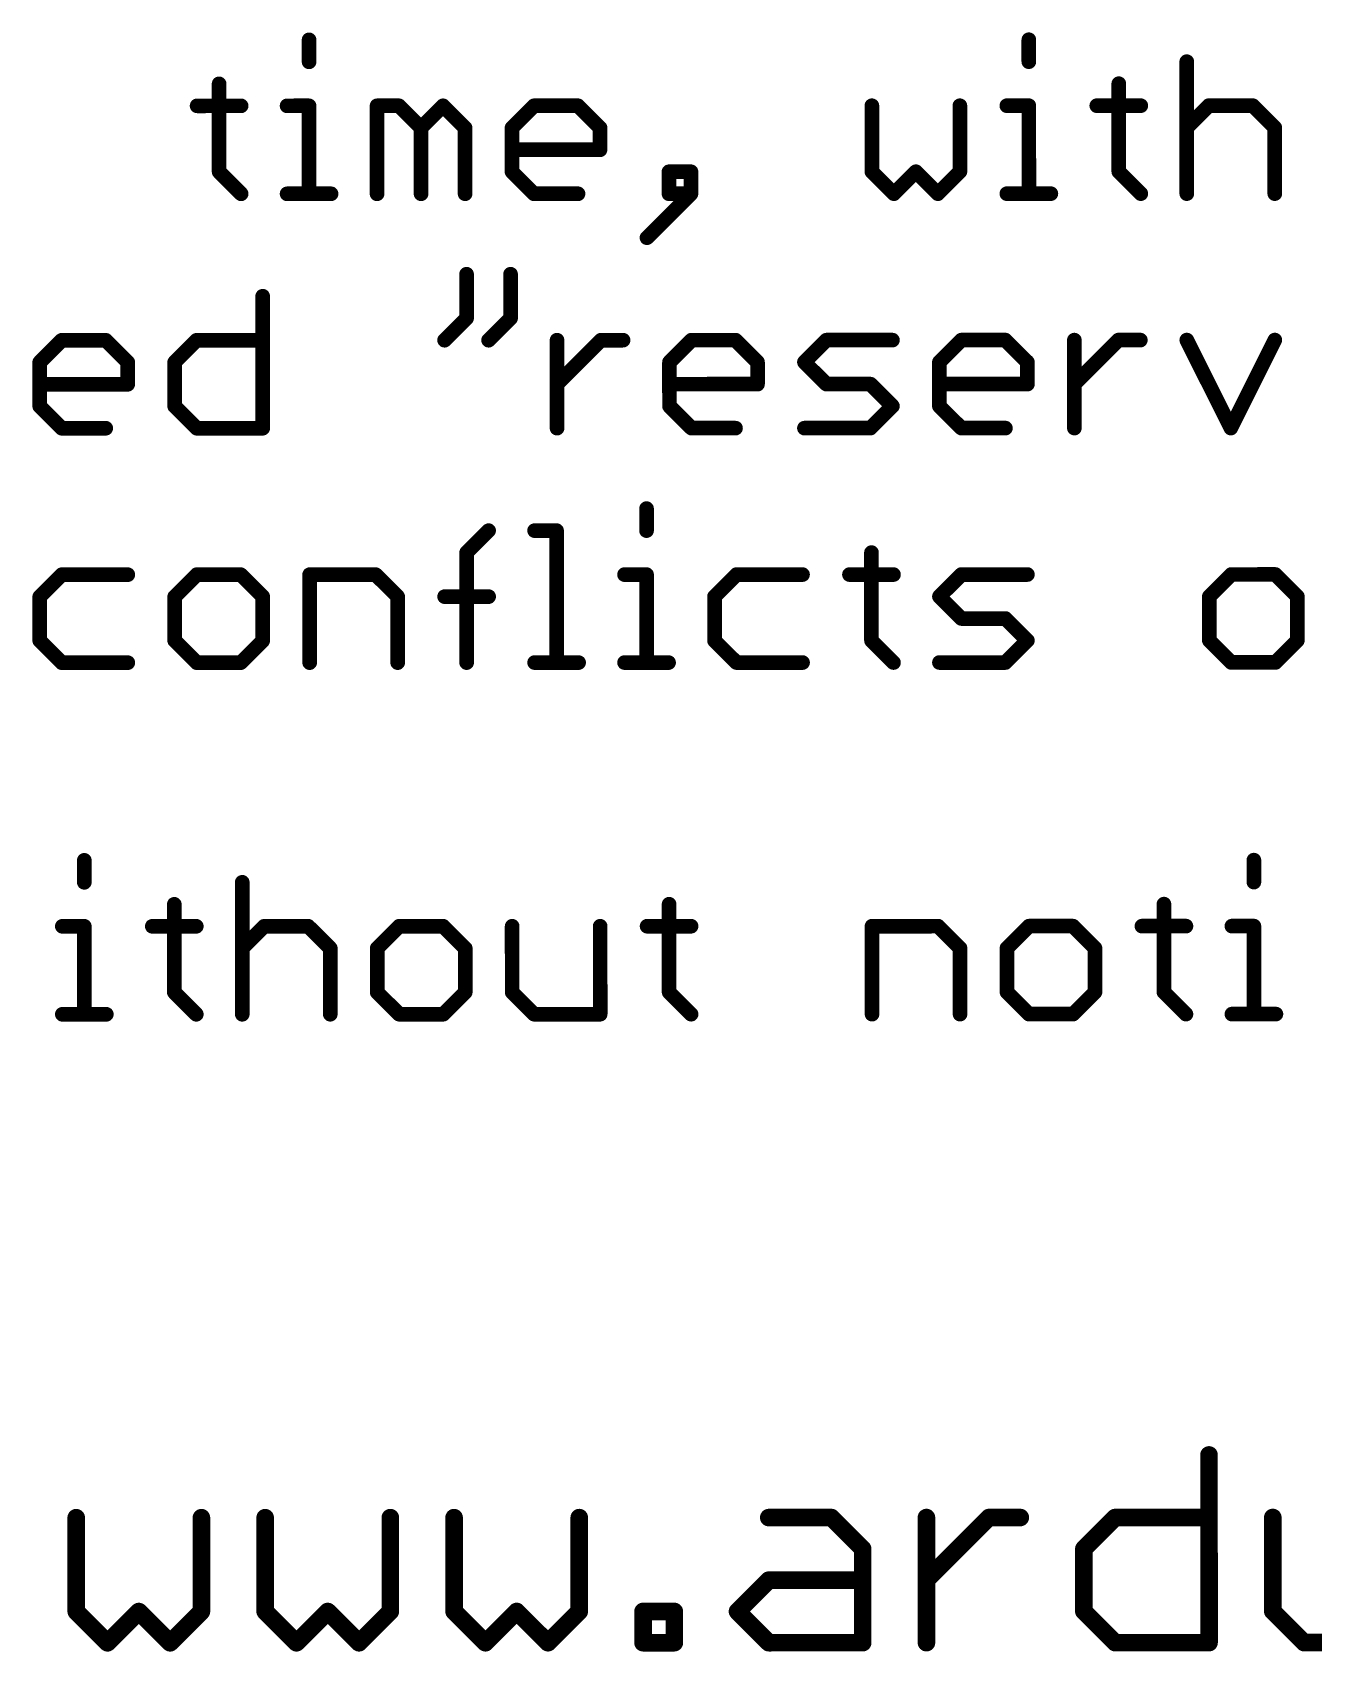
# Model space of a CAD drawing. Header units: millimetres. Extents: x -20 to 130, y -23 to 60.
# Drawn here: x 60.7 to 71.8, y -22.86 to -8.82 of the extents above; entities that cross this region are included whole.
import ezdxf

# ---------------------------------------------------------------- set-up
doc = ezdxf.new("R2010")
doc.units = ezdxf.units.MM
doc.header["$MEASUREMENT"] = 0
doc.layers.add('1', color=22, linetype='CONTINUOUS')

msp = doc.modelspace()

# ---------------------------------------------------------------- linework, layer by layer
at = {"layer": '1'}
for points, const_width in [([(63.09649, -8.88385), (63.09652, -9.07445)], 0.127), ([(69.33329, -8.88276), (69.33332, -9.07336)], 0.127), ([(70.70182, -9.07312), (70.70202, -10.21712)], 0.127), ([(62.31696, -9.26529), (62.31709, -10.02789)], 0.127), ([(70.11296, -9.26393), (70.11309, -10.02653)], 0.127), ([(62.12639, -9.45602), (62.50769, -9.45595)], 0.127), ([(62.90599, -9.45588), (63.09659, -9.45585)], 0.127), ([(63.09659, -9.45585), (63.09672, -10.21845)], 0.127), ([(63.68559, -9.45575), (63.87619, -9.45571)], 0.127), ([(63.68572, -10.21835), (63.68559, -9.45575)], 0.127), ([(63.87619, -9.45571), (64.06692, -9.64628)], 0.127), ([(64.06692, -9.64628), (64.25749, -9.45565)], 0.127), ([(64.25749, -9.45565), (64.44822, -9.64621)], 0.127), ([(64.85502, -9.64614), (65.04559, -9.45551)], 0.127), ([(65.04559, -9.45551), (65.42689, -9.45544)], 0.127), ([(65.42689, -9.45544), (65.61762, -9.64601)], 0.127), ([(67.97329, -9.455), (67.97339, -10.0269)], 0.127), ([(68.73609, -10.02677), (68.73599, -9.45487)], 0.127), ([(69.14269, -9.4548), (69.33339, -9.45476)], 0.127), ([(69.33339, -9.45476), (69.33352, -10.21736)], 0.127), ([(69.92229, -9.45466), (70.30369, -9.45459)], 0.127), ([(70.70192, -9.64512), (70.89259, -9.45449)], 0.127), ([(70.89259, -9.45449), (71.27389, -9.45442)], 0.127), ([(71.27389, -9.45442), (71.46462, -9.64499)], 0.127), ([(64.06692, -9.64628), (64.06702, -10.21828)], 0.127), ([(64.44822, -9.64621), (64.44832, -10.21821)], 0.127), ([(64.85509, -10.02744), (64.85502, -9.64614)], 0.127), ([(65.61762, -9.64601), (65.61766, -9.83671)], 0.127), ([(71.46462, -9.64499), (71.46472, -10.21699)], 0.127), ([(65.61766, -9.83671), (64.85506, -9.83684)], 0.127), ([(62.31709, -10.02789), (62.50782, -10.21855)], 0.127), ([(65.04572, -10.21811), (64.85509, -10.02744)], 0.127), ([(66.40579, -10.02717), (66.21509, -10.02721)], 0.127), ([(66.21509, -10.02721), (66.21512, -10.21791)], 0.127), ([(66.40582, -10.21787), (66.40579, -10.02717)], 0.127), ([(67.97339, -10.0269), (68.16412, -10.21757)], 0.127), ([(68.16412, -10.21757), (68.35479, -10.02683)], 0.127), ([(68.35479, -10.02683), (68.54542, -10.2175)], 0.127), ([(68.54542, -10.2175), (68.73609, -10.02677)], 0.127), ([(70.11309, -10.02653), (70.30382, -10.21719)], 0.127), ([(62.90612, -10.21848), (63.28742, -10.21842)], 0.127), ([(65.42702, -10.21804), (65.04572, -10.21811)], 0.127), ([(66.02459, -10.59924), (66.40582, -10.21787)], 0.127), ([(66.21512, -10.21791), (66.40582, -10.21787)], 0.127), ([(69.14282, -10.2174), (69.52422, -10.21733)], 0.127), ([(64.46114, -10.91561), (64.46121, -11.29691)], 0.127), ([(64.84244, -10.91555), (64.84251, -11.29685)], 0.127), ([(62.69438, -11.10652), (62.69458, -12.25052)], 0.127), ([(64.46121, -11.29691), (64.27064, -11.48765)], 0.127), ([(64.84251, -11.29685), (64.65194, -11.48758)], 0.127), ([(60.76248, -11.67886), (60.95304, -11.48823)], 0.127), ([(60.95304, -11.48823), (61.33444, -11.48816)], 0.127), ([(61.33444, -11.48816), (61.52508, -11.67873)], 0.127), ([(61.93188, -11.67865), (62.12244, -11.48802)], 0.127), ([(62.12244, -11.48802), (62.69444, -11.48792)], 0.127), ([(65.24528, -12.25008), (65.24514, -11.48748)], 0.127), ([(65.24521, -11.86878), (65.62644, -11.48741)], 0.127), ([(65.62644, -11.48741), (65.81704, -11.48738)], 0.127), ([(66.21958, -11.67791), (66.41024, -11.48727)], 0.127), ([(66.41024, -11.48727), (66.79154, -11.48721)], 0.127), ([(66.79154, -11.48721), (66.98228, -11.67777)], 0.127), ([(67.38898, -11.6777), (67.57964, -11.48707)], 0.127), ([(67.57964, -11.48707), (68.15164, -11.48697)], 0.127), ([(68.55838, -11.6775), (68.74904, -11.48686)], 0.127), ([(68.74904, -11.48686), (69.13034, -11.4868)], 0.127), ([(69.13034, -11.4868), (69.32108, -11.67736)], 0.127), ([(69.72788, -12.24929), (69.72774, -11.48669)], 0.127), ([(69.72781, -11.86799), (70.10914, -11.48663)], 0.127), ([(70.10914, -11.48663), (70.29974, -11.48659)], 0.127), ([(70.70224, -11.48652), (71.08378, -12.24906)], 0.127), ([(71.08378, -12.24906), (71.46494, -11.48639)], 0.127), ([(60.76254, -12.06016), (60.76248, -11.67886)], 0.127), ([(61.52508, -11.67873), (61.52511, -11.86943)], 0.127), ([(61.93194, -12.05995), (61.93188, -11.67865)], 0.127), ([(66.21964, -12.05921), (66.21958, -11.67791)], 0.127), ([(66.98228, -11.67777), (66.98231, -11.86847)], 0.127), ([(67.57971, -11.86837), (67.38898, -11.6777)], 0.127), ([(68.55844, -12.0588), (68.55838, -11.6775)], 0.127), ([(69.32108, -11.67736), (69.32111, -11.86806)], 0.127), ([(61.52511, -11.86943), (60.76251, -11.86956)], 0.127), ([(66.98231, -11.86847), (66.21961, -11.86861)], 0.127), ([(67.96101, -11.8683), (67.57971, -11.86837)], 0.127), ([(68.15174, -12.05887), (67.96101, -11.8683)], 0.127), ([(69.32111, -11.86806), (68.55841, -11.8682)], 0.127), ([(60.95318, -12.25082), (60.76254, -12.06016)], 0.127), ([(62.12258, -12.25062), (61.93194, -12.05995)], 0.127), ([(66.41038, -12.24987), (66.21964, -12.05921)], 0.127), ([(67.96108, -12.2496), (68.15174, -12.05887)], 0.127), ([(68.74918, -12.24946), (68.55844, -12.0588)], 0.127), ([(61.33458, -12.25076), (60.95318, -12.25082)], 0.127), ([(62.69458, -12.25052), (62.12258, -12.25062)], 0.127), ([(66.79168, -12.24981), (66.41038, -12.24987)], 0.127), ([(67.38908, -12.2497), (67.96108, -12.2496)], 0.127), ([(69.13048, -12.2494), (68.74918, -12.24946)], 0.127), ([(66.0207, -12.94734), (66.02073, -13.13794)], 0.127), ([(64.46157, -13.32891), (64.65223, -13.13818)], 0.127), ([(65.05053, -13.13811), (65.24113, -13.13808)], 0.127), ([(65.24113, -13.13808), (65.24133, -14.28208)], 0.127), ([(64.46173, -14.28221), (64.46157, -13.32891)], 0.127), ([(67.96977, -13.3283), (67.9699, -14.0909)], 0.127), ([(60.9534, -13.52022), (60.76283, -13.71086)], 0.127), ([(61.5254, -13.52013), (60.9534, -13.52022)], 0.127), ([(62.1228, -13.52002), (61.93223, -13.71065)], 0.127), ([(62.5041, -13.51995), (62.1228, -13.52002)], 0.127), ([(62.69483, -13.71052), (62.5041, -13.51995)], 0.127), ([(63.1016, -13.51985), (63.6735, -13.51975)], 0.127), ([(63.10173, -14.28245), (63.1016, -13.51985)], 0.127), ([(63.6735, -13.51975), (63.86423, -13.71032)], 0.127), ([(65.8301, -13.51937), (66.0208, -13.51934)], 0.127), ([(66.0208, -13.51934), (66.02093, -14.28194)], 0.127), ([(66.8004, -13.5192), (66.60973, -13.70984)], 0.127), ([(67.3724, -13.5191), (66.8004, -13.5192)], 0.127), ([(67.7791, -13.51903), (68.1605, -13.51897)], 0.127), ([(68.55873, -13.7095), (68.7494, -13.51886)], 0.127), ([(68.7494, -13.51886), (69.3214, -13.51876)], 0.127), ([(71.0882, -13.51846), (70.89753, -13.70909)], 0.127), ([(71.4695, -13.51839), (71.0882, -13.51846)], 0.127), ([(71.66023, -13.70896), (71.4695, -13.51839)], 0.127), ([(60.76283, -13.71086), (60.7629, -14.09216)], 0.127), ([(61.93223, -13.71065), (61.9323, -14.09195)], 0.127), ([(62.6949, -14.09182), (62.69483, -13.71052)], 0.127), ([(63.86423, -13.71032), (63.86433, -14.28232)], 0.127), ([(64.27103, -13.71025), (64.65233, -13.71018)], 0.127), ([(66.60973, -13.70984), (66.6098, -14.09114)], 0.127), ([(68.74947, -13.90016), (68.55873, -13.7095)], 0.127), ([(70.89753, -13.70909), (70.8976, -14.09039)], 0.127), ([(71.6603, -14.09026), (71.66023, -13.70896)], 0.127), ([(69.13077, -13.9001), (68.74947, -13.90016)], 0.127), ([(69.3215, -14.09066), (69.13077, -13.9001)], 0.127), ([(60.7629, -14.09216), (60.95353, -14.28282)], 0.127), ([(61.9323, -14.09195), (62.12293, -14.28262)], 0.127), ([(62.50423, -14.28255), (62.6949, -14.09182)], 0.127), ([(66.6098, -14.09114), (66.80053, -14.2818)], 0.127), ([(67.9699, -14.0909), (68.16063, -14.28157)], 0.127), ([(69.13083, -14.2814), (69.3215, -14.09066)], 0.127), ([(70.8976, -14.09039), (71.08833, -14.28106)], 0.127), ([(71.46963, -14.28099), (71.6603, -14.09026)], 0.127), ([(60.95353, -14.28282), (61.52553, -14.28273)], 0.127), ([(62.12293, -14.28262), (62.50423, -14.28255)], 0.127), ([(65.05073, -14.28211), (65.43203, -14.28204)], 0.127), ([(65.83023, -14.28197), (66.21163, -14.28191)], 0.127), ([(66.80053, -14.2818), (67.37253, -14.2817)], 0.127), ([(68.55883, -14.2815), (69.13083, -14.2814)], 0.127), ([(71.08833, -14.28106), (71.46963, -14.28099)], 0.127), ([(61.14873, -15.99619), (61.14876, -16.18679)], 0.127), ([(71.28353, -15.99442), (71.28356, -16.18502)], 0.127), ([(62.51736, -16.18655), (62.51756, -17.33055)], 0.127), ([(61.9284, -16.37735), (61.92853, -17.13995)], 0.127), ([(66.2162, -16.37661), (66.21633, -17.13921)], 0.127), ([(70.504, -16.37586), (70.50413, -17.13846)], 0.127), ([(60.95823, -16.56822), (61.14883, -16.56819)], 0.127), ([(61.14883, -16.56819), (61.14896, -17.33079)], 0.127), ([(61.73783, -16.56809), (62.11913, -16.56802)], 0.127), ([(62.51746, -16.75855), (62.70803, -16.56792)], 0.127), ([(62.70803, -16.56792), (63.08933, -16.56785)], 0.127), ([(63.08933, -16.56785), (63.28006, -16.75842)], 0.127), ([(63.87743, -16.56771), (63.68686, -16.75835)], 0.127), ([(64.25873, -16.56765), (63.87743, -16.56771)], 0.127), ([(64.44946, -16.75821), (64.25873, -16.56765)], 0.127), ([(64.85623, -16.56754), (64.85633, -17.13944)], 0.127), ([(65.61896, -17.33001), (65.61883, -16.56741)], 0.127), ([(66.02563, -16.56734), (66.40693, -16.56727)], 0.127), ([(67.97453, -16.567), (68.54653, -16.5669)], 0.127), ([(67.97466, -17.3296), (67.97453, -16.567)], 0.127), ([(68.54653, -16.5669), (68.73726, -16.75747)], 0.127), ([(69.33463, -16.56676), (69.14396, -16.7574)], 0.127), ([(69.71593, -16.5667), (69.33463, -16.56676)], 0.127), ([(69.90666, -16.75726), (69.71593, -16.5667)], 0.127), ([(70.31333, -16.56659), (70.69473, -16.56652)], 0.127), ([(71.09293, -16.56646), (71.28363, -16.56642)], 0.127), ([(71.28363, -16.56642), (71.28376, -17.32902)], 0.127), ([(63.28006, -16.75842), (63.28016, -17.33042)], 0.127), ([(63.68686, -16.75835), (63.68693, -17.13965)], 0.127), ([(64.44953, -17.13951), (64.44946, -16.75821)], 0.127), ([(68.73726, -16.75747), (68.73736, -17.32947)], 0.127), ([(69.14396, -16.7574), (69.14403, -17.1387)], 0.127), ([(69.90673, -17.13856), (69.90666, -16.75726)], 0.127), ([(61.92853, -17.13995), (62.11926, -17.33062)], 0.127), ([(63.68693, -17.13965), (63.87756, -17.33031)], 0.127), ([(64.25886, -17.33025), (64.44953, -17.13951)], 0.127), ([(64.85633, -17.13944), (65.04696, -17.33011)], 0.127), ([(66.21633, -17.13921), (66.40706, -17.32987)], 0.127), ([(69.14403, -17.1387), (69.33476, -17.32936)], 0.127), ([(69.71606, -17.3293), (69.90673, -17.13856)], 0.127), ([(70.50413, -17.13846), (70.69486, -17.32912)], 0.127), ([(60.95836, -17.33082), (61.33966, -17.33076)], 0.127), ([(63.87756, -17.33031), (64.25886, -17.33025)], 0.127), ([(65.04696, -17.33011), (65.61896, -17.33001)], 0.127), ([(69.33476, -17.32936), (69.71606, -17.3293)], 0.127), ([(71.09306, -17.32906), (71.47446, -17.32899)], 0.127), ([(70.89483, -21.15039), (70.89511, -22.77739)], 0.1524), ([(61.07873, -21.6944), (61.07887, -22.5079)], 0.1524), ([(62.16357, -22.50771), (62.16343, -21.69421)], 0.1524), ([(62.71593, -21.69412), (62.71607, -22.50762)], 0.1524), ([(63.80067, -22.50743), (63.80053, -21.69393)], 0.1524), ([(64.35303, -21.69383), (64.35317, -22.50733)], 0.1524), ([(65.43787, -22.50714), (65.43773, -21.69364)], 0.1524), ([(67.07993, -21.69336), (67.62223, -21.69326)], 0.1524), ([(67.62223, -21.69326), (67.89347, -21.96441)], 0.1524), ([(68.44611, -22.77782), (68.44593, -21.69312)], 0.1524), ([(68.44602, -22.23552), (68.98823, -21.69302)], 0.1524), ([(68.98823, -21.69302), (69.25943, -21.69298)], 0.1524), ([(69.81027, -21.96408), (70.08143, -21.69283)], 0.1524), ([(70.08143, -21.69283), (70.89493, -21.69269)], 0.1524), ([(71.44743, -21.69259), (71.44757, -22.50609)], 0.1524), ([(67.89347, -21.96441), (67.89361, -22.77791)], 0.1524), ([(69.81037, -22.50638), (69.81027, -21.96408)], 0.1524), ([(66.80887, -22.5069), (67.08002, -22.23576)], 0.1524), ([(67.08002, -22.23576), (67.89352, -22.23561)], 0.1524), ([(61.07887, -22.5079), (61.35011, -22.77906)], 0.1524), ([(61.35011, -22.77906), (61.62117, -22.50781)], 0.1524), ([(61.62117, -22.50781), (61.89241, -22.77896)], 0.1524), ([(61.89241, -22.77896), (62.16357, -22.50771)], 0.1524), ([(62.71607, -22.50762), (62.98721, -22.77877)], 0.1524), ([(62.98721, -22.77877), (63.25837, -22.50752)], 0.1524), ([(63.25837, -22.50752), (63.52951, -22.77868)], 0.1524), ([(63.52951, -22.77868), (63.80067, -22.50743)], 0.1524), ([(64.35317, -22.50733), (64.62441, -22.77848)], 0.1524), ([(64.62441, -22.77848), (64.89547, -22.50724)], 0.1524), ([(64.89547, -22.50724), (65.16671, -22.77839)], 0.1524), ([(65.16671, -22.77839), (65.43787, -22.50714)], 0.1524), ([(65.99037, -22.50705), (66.26147, -22.507)], 0.1524), ([(65.99041, -22.77825), (65.99037, -22.50705)], 0.1524), ([(66.26147, -22.507), (66.26151, -22.7782)], 0.1524), ([(67.08011, -22.77806), (66.80887, -22.5069)], 0.1524), ([(70.08161, -22.77753), (69.81037, -22.50638)], 0.1524), ([(71.44757, -22.50609), (71.71871, -22.77725)], 0.1524), ([(66.26151, -22.7782), (65.99041, -22.77825)], 0.1524), ([(67.89361, -22.77791), (67.08011, -22.77806)], 0.1524), ([(70.89511, -22.77739), (70.08161, -22.77753)], 0.1524), ([(71.71871, -22.77725), (72.53221, -22.7771)], 0.1524)]:
    msp.add_lwpolyline(points, dxfattribs=dict(at, const_width=const_width))
for points, const_width in [([(63.12829, -8.88385, 1), (63.06479, -8.88386)], 0.0635), ([(69.36509, -8.88276, 1), (69.30159, -8.88277)], 0.0635), ([(63.06482, -9.07446, 1), (63.12832, -9.07445)], 0.0635), ([(69.30162, -9.07337, 1), (69.36512, -9.07336)], 0.0635), ([(70.73362, -9.07312, 1), (70.67012, -9.07313)], 0.0635), ([(62.34876, -9.26528, 1), (62.28526, -9.26529)], 0.0635), ([(70.14476, -9.26392, 1), (70.08126, -9.26393)], 0.0635), ([(62.12638, -9.42422, 1), (62.12639, -9.48772)], 0.0635), ([(62.50769, -9.48765, 1), (62.50768, -9.42415)], 0.0635), ([(62.90598, -9.42408, 1), (62.90599, -9.48758)], 0.0635), ([(63.12839, -9.45585, 1), (63.06489, -9.45586)], 0.0635), ([(63.09659, -9.48755, 1), (63.09658, -9.42405)], 0.0635), ([(63.71729, -9.45574, 1), (63.65379, -9.45575)], 0.0635), ([(63.68558, -9.42395, 1), (63.68559, -9.48745)], 0.0635), ([(63.89869, -9.43321, 1), (63.85379, -9.47812)], 0.0635), ([(63.87619, -9.48741, 1), (63.87618, -9.42391)], 0.0635), ([(64.27999, -9.43314, 1), (64.23509, -9.47805)], 0.0635), ([(64.27999, -9.47804, 1), (64.23509, -9.43315)], 0.0635), ([(65.04558, -9.42371, 1), (65.04559, -9.48721)], 0.0635), ([(65.06809, -9.47791, 1), (65.02319, -9.43301)], 0.0635), ([(65.44939, -9.43294, 1), (65.40449, -9.47785)], 0.0635), ([(65.42689, -9.48714, 1), (65.42688, -9.42364)], 0.0635), ([(68.00509, -9.45499, 1), (67.94159, -9.45501)], 0.0635), ([(68.76769, -9.45486, 1), (68.70419, -9.45487)], 0.0635), ([(69.14268, -9.423, 1), (69.14269, -9.4865)], 0.0635), ([(69.36519, -9.45476, 1), (69.30169, -9.45477)], 0.0635), ([(69.33339, -9.48646, 1), (69.33338, -9.42296)], 0.0635), ([(69.92228, -9.42286, 1), (69.92229, -9.48636)], 0.0635), ([(70.30369, -9.48629, 1), (70.30368, -9.42279)], 0.0635), ([(70.89258, -9.42269, 1), (70.89259, -9.48619)], 0.0635), ([(70.91509, -9.47689, 1), (70.87009, -9.43199)], 0.0635), ([(71.29639, -9.43192, 1), (71.25149, -9.47683)], 0.0635), ([(71.27389, -9.48612, 1), (71.27388, -9.42262)], 0.0635), ([(64.09862, -9.64628, 1), (64.03512, -9.64629)], 0.0635), ([(64.04442, -9.62389, 1), (64.08933, -9.66878)], 0.0635), ([(64.04443, -9.66879, 1), (64.08932, -9.62388)], 0.0635), ([(64.48002, -9.64621, 1), (64.41652, -9.64622)], 0.0635), ([(64.42583, -9.66872, 1), (64.47072, -9.62381)], 0.0635), ([(64.88672, -9.64614, 1), (64.82322, -9.64615)], 0.0635), ([(64.83252, -9.62375, 1), (64.87743, -9.66864)], 0.0635), ([(65.64942, -9.64601, 1), (65.58592, -9.64602)], 0.0635), ([(65.59523, -9.66851, 1), (65.64012, -9.62361)], 0.0635), ([(70.67952, -9.62273, 1), (70.72443, -9.66762)], 0.0635), ([(71.49632, -9.64498, 1), (71.43282, -9.645)], 0.0635), ([(71.44213, -9.66749, 1), (71.48702, -9.62259)], 0.0635), ([(64.85505, -9.80504, 1), (64.85506, -9.86854)], 0.0635), ([(65.58596, -9.83672, 1), (65.64946, -9.83671)], 0.0635), ([(65.61766, -9.86841, 1), (65.61765, -9.80491)], 0.0635), ([(62.33959, -10.00548, 1), (62.29469, -10.05039)], 0.0635), ([(64.87749, -10.00504, 1), (64.83259, -10.04995)], 0.0635), ([(66.21508, -9.99551, 1), (66.21509, -10.05901)], 0.0635), ([(66.24689, -10.0272, 1), (66.18339, -10.02721)], 0.0635), ([(66.43749, -10.02717, 1), (66.37399, -10.02718)], 0.0635), ([(66.40579, -10.05897, 1), (66.40578, -9.99547)], 0.0635), ([(67.99589, -10.0045, 1), (67.95099, -10.0494)], 0.0635), ([(68.37719, -10.00443, 1), (68.33229, -10.04934)], 0.0635), ([(68.37719, -10.04933, 1), (68.33229, -10.00444)], 0.0635), ([(68.75849, -10.04926, 1), (68.71359, -10.00437)], 0.0635), ([(70.13559, -10.00412, 1), (70.09069, -10.04903)], 0.0635), ([(62.28539, -10.02789, 1), (62.34889, -10.02788)], 0.0635), ([(64.82329, -10.02745, 1), (64.88679, -10.02744)], 0.0635), ([(67.94169, -10.02691, 1), (68.00519, -10.02689)], 0.0635), ([(68.70429, -10.02677, 1), (68.76779, -10.02676)], 0.0635), ([(70.08139, -10.02653, 1), (70.14489, -10.02652)], 0.0635), ([(62.48533, -10.24106, 1), (62.53022, -10.19605)], 0.0635), ([(62.90612, -10.18678, 1), (62.90613, -10.25028)], 0.0635), ([(63.06502, -10.21846, 1), (63.12852, -10.21845)], 0.0635), ([(63.28743, -10.25022, 1), (63.28742, -10.18672)], 0.0635), ([(63.65392, -10.21835, 1), (63.71742, -10.21834)], 0.0635), ([(64.03522, -10.21829, 1), (64.09872, -10.21828)], 0.0635), ([(64.41662, -10.21822, 1), (64.48012, -10.21821)], 0.0635), ([(65.04572, -10.18641, 1), (65.04573, -10.24991)], 0.0635), ([(65.02333, -10.24061, 1), (65.06822, -10.19561)], 0.0635), ([(65.42703, -10.24984, 1), (65.42702, -10.18634)], 0.0635), ([(66.21512, -10.18621, 1), (66.21513, -10.24971)], 0.0635), ([(66.18342, -10.21791, 1), (66.24692, -10.2179)], 0.0635), ([(66.37402, -10.21788, 1), (66.43752, -10.21787)], 0.0635), ([(66.42823, -10.24037, 1), (66.38332, -10.19538)], 0.0635), ([(66.40583, -10.24967, 1), (66.40582, -10.18617)], 0.0635), ([(68.14172, -10.19507, 1), (68.18663, -10.24006)], 0.0635), ([(68.14173, -10.24007, 1), (68.18662, -10.19506)], 0.0635), ([(68.52302, -10.195, 1), (68.56793, -10.24)], 0.0635), ([(68.52303, -10.24, 1), (68.56792, -10.195)], 0.0635), ([(69.14282, -10.1857, 1), (69.14283, -10.2492)], 0.0635), ([(69.30182, -10.21737, 1), (69.36532, -10.21736)], 0.0635), ([(69.52423, -10.24913, 1), (69.52422, -10.18563)], 0.0635), ([(70.28133, -10.2397, 1), (70.32622, -10.19469)], 0.0635), ([(70.67032, -10.21713, 1), (70.73382, -10.21712)], 0.0635), ([(71.43292, -10.217, 1), (71.49642, -10.21698)], 0.0635), ([(66.00209, -10.57684, 1), (66.04699, -10.62174)], 0.0635), ([(64.49294, -10.91561, 1), (64.42944, -10.91562)], 0.0635), ([(64.87424, -10.91554, 1), (64.81074, -10.91555)], 0.0635), ([(62.72618, -11.10652, 1), (62.66268, -11.10653)], 0.0635), ([(64.42951, -11.29692, 1), (64.49301, -11.29691)], 0.0635), ([(64.48371, -11.31931, 1), (64.43881, -11.27442)], 0.0635), ([(64.81081, -11.29685, 1), (64.87431, -11.29684)], 0.0635), ([(64.86501, -11.31924, 1), (64.82011, -11.27435)], 0.0635), ([(60.95304, -11.45643, 1), (60.95305, -11.51993)], 0.0635), ([(60.97555, -11.51062, 1), (60.93064, -11.46573)], 0.0635), ([(61.35684, -11.46565, 1), (61.31195, -11.51056)], 0.0635), ([(61.33445, -11.51986, 1), (61.33444, -11.45636)], 0.0635), ([(62.12244, -11.45622, 1), (62.12245, -11.51972)], 0.0635), ([(62.14495, -11.51042, 1), (62.10004, -11.46552)], 0.0635), ([(62.69445, -11.51962, 1), (62.69444, -11.45612)], 0.0635), ([(64.24814, -11.46515, 1), (64.29305, -11.51004)], 0.0635), ([(64.62944, -11.46508, 1), (64.67435, -11.50998)], 0.0635), ([(65.27684, -11.48747, 1), (65.21334, -11.48748)], 0.0635), ([(65.62644, -11.45561, 1), (65.62645, -11.51911)], 0.0635), ([(65.64885, -11.50981, 1), (65.60394, -11.46491)], 0.0635), ([(65.81705, -11.51908, 1), (65.81704, -11.45558)], 0.0635), ([(66.41024, -11.45547, 1), (66.41025, -11.51897)], 0.0635), ([(66.43275, -11.50967, 1), (66.38784, -11.46478)], 0.0635), ([(66.81404, -11.4647, 1), (66.76915, -11.50961)], 0.0635), ([(66.79155, -11.51891, 1), (66.79154, -11.45541)], 0.0635), ([(67.57964, -11.45527, 1), (67.57965, -11.51877)], 0.0635), ([(67.60215, -11.50946, 1), (67.55724, -11.46457)], 0.0635), ([(68.15165, -11.51867, 1), (68.15164, -11.45517)], 0.0635), ([(68.74904, -11.45506, 1), (68.74905, -11.51856)], 0.0635), ([(68.77155, -11.50926, 1), (68.72664, -11.46437)], 0.0635), ([(69.15284, -11.46429, 1), (69.10795, -11.5092)], 0.0635), ([(69.13035, -11.5185, 1), (69.13034, -11.455)], 0.0635), ([(69.75954, -11.48669, 1), (69.69604, -11.4867)], 0.0635), ([(70.10914, -11.45483, 1), (70.10915, -11.51833)], 0.0635), ([(70.13155, -11.50902, 1), (70.08664, -11.46413)], 0.0635), ([(70.29975, -11.51829, 1), (70.29974, -11.45479)], 0.0635), ([(70.73064, -11.47232, 1), (70.67385, -11.50063)], 0.0635), ([(71.49335, -11.50049, 1), (71.43654, -11.4722)], 0.0635), ([(60.79418, -11.67885, 1), (60.73068, -11.67886)], 0.0635), ([(60.73997, -11.65646, 1), (60.78488, -11.70135)], 0.0635), ([(61.55688, -11.67872, 1), (61.49338, -11.67873)], 0.0635), ([(61.50268, -11.70123, 1), (61.54757, -11.65632)], 0.0635), ([(61.96358, -11.67865, 1), (61.90008, -11.67866)], 0.0635), ([(61.90937, -11.65626, 1), (61.95428, -11.70115)], 0.0635), ([(66.25138, -11.6779, 1), (66.18788, -11.67791)], 0.0635), ([(66.19717, -11.65551, 1), (66.24208, -11.7004)], 0.0635), ([(67.01408, -11.67777, 1), (66.95058, -11.67778)], 0.0635), ([(66.95978, -11.70028, 1), (67.00477, -11.65537)], 0.0635), ([(67.41147, -11.6553, 1), (67.36658, -11.70021)], 0.0635), ([(67.36657, -11.65531, 1), (67.41148, -11.7002)], 0.0635), ([(68.59018, -11.67749, 1), (68.52668, -11.6775)], 0.0635), ([(68.53597, -11.6551, 1), (68.58088, -11.69999)], 0.0635), ([(69.35278, -11.67736, 1), (69.28928, -11.67737)], 0.0635), ([(69.29858, -11.69987, 1), (69.34347, -11.65496)], 0.0635), ([(60.76251, -11.83776, 1), (60.76252, -11.90126)], 0.0635), ([(61.49341, -11.86943, 1), (61.55691, -11.86942)], 0.0635), ([(61.52512, -11.90113, 1), (61.52511, -11.83763)], 0.0635), ([(65.22271, -11.84628, 1), (65.26761, -11.89117)], 0.0635), ([(66.21961, -11.83681, 1), (66.21962, -11.90031)], 0.0635), ([(66.95061, -11.86848, 1), (67.01411, -11.86847)], 0.0635), ([(66.98232, -11.90017, 1), (66.98231, -11.83667)], 0.0635), ([(67.57971, -11.83657, 1), (67.57972, -11.90007)], 0.0635), ([(67.55731, -11.89077, 1), (67.60221, -11.84586)], 0.0635), ([(67.98351, -11.8458, 1), (67.93861, -11.89071)], 0.0635), ([(67.96102, -11.9, 1), (67.961, -11.8365)], 0.0635), ([(68.5584, -11.8364, 1), (68.55842, -11.8999)], 0.0635), ([(69.28931, -11.86807, 1), (69.35281, -11.86806)], 0.0635), ([(69.32112, -11.89976, 1), (69.3211, -11.83626)], 0.0635), ([(69.70541, -11.8455, 1), (69.75031, -11.89039)], 0.0635), ([(60.78494, -12.03775, 1), (60.74005, -12.08266)], 0.0635), ([(60.73074, -12.06016, 1), (60.79424, -12.06015)], 0.0635), ([(61.95434, -12.03755, 1), (61.90945, -12.08246)], 0.0635), ([(61.90014, -12.05996, 1), (61.96364, -12.05995)], 0.0635), ([(66.24214, -12.0368, 1), (66.19725, -12.08171)], 0.0635), ([(66.18794, -12.05921, 1), (66.25144, -12.0592)], 0.0635), ([(68.17415, -12.08136, 1), (68.12924, -12.03647)], 0.0635), ([(68.12925, -12.08137, 1), (68.17414, -12.03646)], 0.0635), ([(68.58094, -12.03639, 1), (68.53605, -12.0813)], 0.0635), ([(68.52674, -12.0588, 1), (68.59024, -12.05879)], 0.0635), ([(60.95317, -12.21912, 1), (60.95318, -12.28262)], 0.0635), ([(60.93078, -12.27333, 1), (60.97567, -12.22832)], 0.0635), ([(61.33458, -12.28256, 1), (61.33457, -12.21906)], 0.0635), ([(62.12257, -12.21892, 1), (62.12258, -12.28242)], 0.0635), ([(62.10018, -12.27312, 1), (62.14507, -12.22812)], 0.0635), ([(62.69458, -12.28232, 1), (62.69457, -12.21882)], 0.0635), ([(66.41037, -12.21817, 1), (66.41038, -12.28167)], 0.0635), ([(66.38798, -12.27238, 1), (66.43287, -12.22737)], 0.0635), ([(66.79168, -12.28161, 1), (66.79167, -12.21811)], 0.0635), ([(67.38907, -12.218, 1), (67.38908, -12.2815)], 0.0635), ([(67.93867, -12.22711, 1), (67.98358, -12.2721)], 0.0635), ([(67.96108, -12.2814, 1), (67.96107, -12.2179)], 0.0635), ([(68.74917, -12.21776, 1), (68.74918, -12.28126)], 0.0635), ([(68.72678, -12.27197, 1), (68.77167, -12.22696)], 0.0635), ([(69.13048, -12.2812, 1), (69.13047, -12.2177)], 0.0635), ([(71.05537, -12.23486, 1), (71.11218, -12.26325)], 0.0635), ([(71.05538, -12.26326, 1), (71.11217, -12.23485)], 0.0635), ([(62.66288, -12.25053, 1), (62.72638, -12.25052)], 0.0635), ([(65.21348, -12.25008, 1), (65.27698, -12.25007)], 0.0635), ([(69.69618, -12.2493, 1), (69.75968, -12.24929)], 0.0635), ([(66.0525, -12.94734, 1), (65.989, -12.94735)], 0.0635), ([(64.67464, -13.16068, 1), (64.62973, -13.11578)], 0.0635), ([(65.05053, -13.10641, 1), (65.05054, -13.16991)], 0.0635), ([(65.27293, -13.13807, 1), (65.20943, -13.13808)], 0.0635), ([(65.24114, -13.16988, 1), (65.24113, -13.10638)], 0.0635), ([(65.98903, -13.13795, 1), (66.05253, -13.13794)], 0.0635), ([(64.49337, -13.32891, 1), (64.42987, -13.32892)], 0.0635), ([(64.43916, -13.30642, 1), (64.48407, -13.35131)], 0.0635), ([(68.00157, -13.32829, 1), (67.93807, -13.32831)], 0.0635), ([(60.95339, -13.48842, 1), (60.9534, -13.55192)], 0.0635), ([(60.9759, -13.54262, 1), (60.93099, -13.49773)], 0.0635), ([(61.5254, -13.55183, 1), (61.52539, -13.48833)], 0.0635), ([(62.12279, -13.48822, 1), (62.1228, -13.55172)], 0.0635), ([(62.1453, -13.54242, 1), (62.10039, -13.49752)], 0.0635), ([(62.52659, -13.49745, 1), (62.4817, -13.54236)], 0.0635), ([(62.5041, -13.55165, 1), (62.50409, -13.48815)], 0.0635), ([(63.1333, -13.51984, 1), (63.0698, -13.51986)], 0.0635), ([(63.10159, -13.48805, 1), (63.1016, -13.55155)], 0.0635), ([(63.69599, -13.49725, 1), (63.6511, -13.54215)], 0.0635), ([(63.6735, -13.55145, 1), (63.67349, -13.48795)], 0.0635), ([(65.83009, -13.48757, 1), (65.8301, -13.55107)], 0.0635), ([(66.0526, -13.51934, 1), (65.9891, -13.51935)], 0.0635), ([(66.0208, -13.55104, 1), (66.02079, -13.48754)], 0.0635), ([(66.80039, -13.4874, 1), (66.8004, -13.5509)], 0.0635), ([(66.8229, -13.5416, 1), (66.77799, -13.49671)], 0.0635), ([(67.3724, -13.5508, 1), (67.37239, -13.4873)], 0.0635), ([(67.77909, -13.48723, 1), (67.7791, -13.55073)], 0.0635), ([(68.1605, -13.55067, 1), (68.16049, -13.48717)], 0.0635), ([(68.74939, -13.48706, 1), (68.7494, -13.55056)], 0.0635), ([(68.7719, -13.54126, 1), (68.72689, -13.49637)], 0.0635), ([(69.3214, -13.55046, 1), (69.32139, -13.48696)], 0.0635), ([(71.08819, -13.48666, 1), (71.0882, -13.55016)], 0.0635), ([(71.1106, -13.54085, 1), (71.06569, -13.49596)], 0.0635), ([(71.49199, -13.49589, 1), (71.4471, -13.54079)], 0.0635), ([(71.4695, -13.55009, 1), (71.46949, -13.48659)], 0.0635), ([(60.79453, -13.71085, 1), (60.73103, -13.71086)], 0.0635), ([(60.74033, -13.68846, 1), (60.78524, -13.73335)], 0.0635), ([(61.96393, -13.71065, 1), (61.90043, -13.71066)], 0.0635), ([(61.90973, -13.68826, 1), (61.95464, -13.73315)], 0.0635), ([(62.72663, -13.71052, 1), (62.66313, -13.71053)], 0.0635), ([(62.67244, -13.73302, 1), (62.71733, -13.68812)], 0.0635), ([(63.89603, -13.71031, 1), (63.83253, -13.71032)], 0.0635), ([(63.84184, -13.73282, 1), (63.88673, -13.68791)], 0.0635), ([(64.27103, -13.67855, 1), (64.27104, -13.74205)], 0.0635), ([(64.65234, -13.74198, 1), (64.65233, -13.67848)], 0.0635), ([(66.64153, -13.70983, 1), (66.57803, -13.70984)], 0.0635), ([(66.58733, -13.68744, 1), (66.63224, -13.73233)], 0.0635), ([(68.58123, -13.68709, 1), (68.53634, -13.732)], 0.0635), ([(68.53633, -13.6871, 1), (68.58124, -13.73199)], 0.0635), ([(70.92933, -13.70908, 1), (70.86583, -13.70909)], 0.0635), ([(70.87513, -13.68669, 1), (70.92004, -13.73159)], 0.0635), ([(71.69193, -13.70895, 1), (71.62843, -13.70896)], 0.0635), ([(71.63774, -13.73146, 1), (71.68263, -13.68655)], 0.0635), ([(68.74946, -13.86836, 1), (68.74947, -13.93186)], 0.0635), ([(68.72697, -13.92257, 1), (68.77196, -13.87766)], 0.0635), ([(69.15326, -13.87759, 1), (69.10837, -13.9225)], 0.0635), ([(69.13077, -13.9318, 1), (69.13076, -13.8683)], 0.0635), ([(60.78529, -14.06975, 1), (60.7404, -14.11466)], 0.0635), ([(61.95469, -14.06955, 1), (61.9098, -14.11446)], 0.0635), ([(62.7174, -14.11432, 1), (62.67249, -14.06942)], 0.0635), ([(66.63229, -14.06873, 1), (66.5874, -14.11364)], 0.0635), ([(67.99239, -14.0685, 1), (67.9475, -14.1134)], 0.0635), ([(69.3439, -14.11316, 1), (69.29899, -14.06827)], 0.0635), ([(70.92009, -14.06799, 1), (70.8752, -14.11289)], 0.0635), ([(71.6827, -14.11275, 1), (71.63779, -14.06786)], 0.0635), ([(60.7311, -14.09216, 1), (60.7946, -14.09215)], 0.0635), ([(61.9005, -14.09196, 1), (61.964, -14.09195)], 0.0635), ([(62.6632, -14.09183, 1), (62.7267, -14.09182)], 0.0635), ([(66.5781, -14.09114, 1), (66.6416, -14.09113)], 0.0635), ([(67.9382, -14.09091, 1), (68.0017, -14.09089)], 0.0635), ([(69.299, -14.11317, 1), (69.34389, -14.06826)], 0.0635), ([(70.8659, -14.09039, 1), (70.9294, -14.09038)], 0.0635), ([(71.6285, -14.09026, 1), (71.692, -14.09025)], 0.0635), ([(60.95353, -14.25112, 1), (60.95354, -14.31462)], 0.0635), ([(60.93114, -14.30533, 1), (60.97603, -14.26032)], 0.0635), ([(61.52554, -14.31453, 1), (61.52553, -14.25103)], 0.0635), ([(62.12293, -14.25092, 1), (62.12294, -14.31442)], 0.0635), ([(62.10054, -14.30512, 1), (62.14543, -14.26012)], 0.0635), ([(62.48183, -14.26006, 1), (62.52674, -14.30505)], 0.0635), ([(62.50424, -14.31435, 1), (62.50423, -14.25085)], 0.0635), ([(63.06993, -14.28246, 1), (63.13343, -14.28244)], 0.0635), ([(63.83263, -14.28232, 1), (63.89613, -14.28231)], 0.0635), ([(64.43003, -14.28222, 1), (64.49353, -14.28221)], 0.0635), ([(65.05073, -14.25041, 1), (65.05074, -14.31391)], 0.0635), ([(65.20963, -14.28208, 1), (65.27313, -14.28207)], 0.0635), ([(65.43204, -14.31384, 1), (65.43203, -14.25034)], 0.0635), ([(65.83023, -14.25027, 1), (65.83024, -14.31377)], 0.0635), ([(65.98923, -14.28195, 1), (66.05273, -14.28193)], 0.0635), ([(66.21164, -14.31371, 1), (66.21163, -14.25021)], 0.0635), ([(66.80053, -14.2501, 1), (66.80054, -14.3136)], 0.0635), ([(66.77814, -14.30431, 1), (66.82303, -14.2593)], 0.0635), ([(67.37254, -14.3135, 1), (67.37253, -14.25)], 0.0635), ([(68.13814, -14.30407, 1), (68.18303, -14.25906)], 0.0635), ([(68.55883, -14.2498, 1), (68.55884, -14.3133)], 0.0635), ([(69.10843, -14.2589, 1), (69.15334, -14.30389)], 0.0635), ([(69.13084, -14.3132, 1), (69.13083, -14.2497)], 0.0635), ([(71.08833, -14.24936, 1), (71.08834, -14.31286)], 0.0635), ([(71.06584, -14.30356, 1), (71.11073, -14.25855)], 0.0635), ([(71.44723, -14.25849, 1), (71.49214, -14.30349)], 0.0635), ([(71.46964, -14.31279, 1), (71.46963, -14.24929)], 0.0635), ([(61.18053, -15.99619, 1), (61.11703, -15.9962)], 0.0635), ([(71.31523, -15.99442, 1), (71.25173, -15.99443)], 0.0635), ([(62.54906, -16.18655, 1), (62.48556, -16.18656)], 0.0635), ([(61.11706, -16.1868, 1), (61.18056, -16.18679)], 0.0635), ([(71.25176, -16.18503, 1), (71.31526, -16.18502)], 0.0635), ([(61.9602, -16.37735, 1), (61.8967, -16.37736)], 0.0635), ([(66.248, -16.3766, 1), (66.1845, -16.37661)], 0.0635), ([(70.5358, -16.37585, 1), (70.4722, -16.37586)], 0.0635), ([(60.95823, -16.53642, 1), (60.95824, -16.59992)], 0.0635), ([(61.18063, -16.56819, 1), (61.11713, -16.5682)], 0.0635), ([(61.14884, -16.59989, 1), (61.14883, -16.53639)], 0.0635), ([(61.73783, -16.53629, 1), (61.73784, -16.59979)], 0.0635), ([(62.11914, -16.59972, 1), (62.11913, -16.53622)], 0.0635), ([(62.70803, -16.53612, 1), (62.70804, -16.59962)], 0.0635), ([(62.73053, -16.59031, 1), (62.68563, -16.54542)], 0.0635), ([(63.11183, -16.54535, 1), (63.06693, -16.59026)], 0.0635), ([(63.08934, -16.59955, 1), (63.08933, -16.53605)], 0.0635), ([(63.87743, -16.53591, 1), (63.87744, -16.59941)], 0.0635), ([(63.89993, -16.59011, 1), (63.85503, -16.54522)], 0.0635), ([(64.28123, -16.54514, 1), (64.23633, -16.59005)], 0.0635), ([(64.25874, -16.59935, 1), (64.25873, -16.53585)], 0.0635), ([(64.88793, -16.56754, 1), (64.82443, -16.56755)], 0.0635), ([(65.65063, -16.56741, 1), (65.58713, -16.56742)], 0.0635), ([(66.02563, -16.53554, 1), (66.02564, -16.59904)], 0.0635), ([(66.40694, -16.59897, 1), (66.40693, -16.53547)], 0.0635), ([(67.97453, -16.5352, 1), (67.97454, -16.5987)], 0.0635), ([(68.00633, -16.56699, 1), (67.94283, -16.56701)], 0.0635), ([(68.56903, -16.5444, 1), (68.52413, -16.5893)], 0.0635), ([(68.54654, -16.5986, 1), (68.54653, -16.5351)], 0.0635), ([(69.33463, -16.53496, 1), (69.33464, -16.59846)], 0.0635), ([(69.35713, -16.58916, 1), (69.31223, -16.54427)], 0.0635), ([(69.73843, -16.54419, 1), (69.69353, -16.5891)], 0.0635), ([(69.71594, -16.5984, 1), (69.71593, -16.5349)], 0.0635), ([(70.31333, -16.53479, 1), (70.31334, -16.59829)], 0.0635), ([(70.69474, -16.59822, 1), (70.69473, -16.53472)], 0.0635), ([(71.09293, -16.53466, 1), (71.09294, -16.59816)], 0.0635), ([(71.31533, -16.56642, 1), (71.25183, -16.56643)], 0.0635), ([(71.28364, -16.59812, 1), (71.28363, -16.53462)], 0.0635), ([(63.31186, -16.75841, 1), (63.24836, -16.75842)], 0.0635), ([(63.71856, -16.75834, 1), (63.65506, -16.75835)], 0.0635), ([(64.48126, -16.75821, 1), (64.41776, -16.75822)], 0.0635), ([(68.76896, -16.75746, 1), (68.70546, -16.75747)], 0.0635), ([(69.17576, -16.75739, 1), (69.11226, -16.7574)], 0.0635), ([(69.93836, -16.75726, 1), (69.87486, -16.75727)], 0.0635), ([(62.49496, -16.73616, 1), (62.53987, -16.78105)], 0.0635), ([(63.25767, -16.78092, 1), (63.30256, -16.73602)], 0.0635), ([(63.66436, -16.73595, 1), (63.70927, -16.78084)], 0.0635), ([(64.42707, -16.78072, 1), (64.47196, -16.73581)], 0.0635), ([(68.71477, -16.77997, 1), (68.75966, -16.73506)], 0.0635), ([(69.12156, -16.735, 1), (69.16647, -16.77989)], 0.0635), ([(69.88417, -16.77977, 1), (69.92906, -16.73486)], 0.0635), ([(61.95103, -17.11755, 1), (61.90613, -17.16246)], 0.0635), ([(61.89683, -17.13996, 1), (61.96033, -17.13995)], 0.0635), ([(63.70933, -17.11724, 1), (63.66443, -17.16215)], 0.0635), ([(63.65513, -17.13965, 1), (63.71863, -17.13964)], 0.0635), ([(64.41783, -17.13952, 1), (64.48133, -17.13951)], 0.0635), ([(64.47203, -17.16201, 1), (64.42713, -17.11712)], 0.0635), ([(64.87873, -17.11704, 1), (64.83383, -17.16195)], 0.0635), ([(64.82453, -17.13945, 1), (64.88803, -17.13944)], 0.0635), ([(66.23883, -17.1168, 1), (66.19393, -17.16171)], 0.0635), ([(66.18463, -17.13921, 1), (66.24813, -17.1392)], 0.0635), ([(69.16653, -17.11629, 1), (69.12163, -17.1612)], 0.0635), ([(69.11233, -17.1387, 1), (69.17583, -17.13869)], 0.0635), ([(69.87493, -17.13857, 1), (69.93843, -17.13856)], 0.0635), ([(69.92913, -17.16106, 1), (69.88423, -17.11617)], 0.0635), ([(70.47233, -17.13846, 1), (70.53593, -17.13845)], 0.0635), ([(70.52663, -17.11605, 1), (70.48163, -17.16096)], 0.0635), ([(60.95836, -17.29912, 1), (60.95837, -17.36252)], 0.0635), ([(61.11726, -17.3308, 1), (61.18076, -17.33079)], 0.0635), ([(61.33967, -17.36246, 1), (61.33966, -17.29906)], 0.0635), ([(62.09677, -17.35313, 1), (62.14166, -17.30812)], 0.0635), ([(62.48576, -17.33056, 1), (62.54926, -17.33055)], 0.0635), ([(63.24846, -17.33042, 1), (63.31196, -17.33041)], 0.0635), ([(63.87756, -17.29861, 1), (63.87757, -17.36201)], 0.0635), ([(63.85517, -17.35282, 1), (63.90006, -17.30781)], 0.0635), ([(64.23646, -17.30775, 1), (64.28137, -17.35274)], 0.0635), ([(64.25887, -17.36195, 1), (64.25886, -17.29855)], 0.0635), ([(65.04696, -17.29841, 1), (65.04697, -17.36181)], 0.0635), ([(65.02457, -17.35261, 1), (65.06946, -17.30761)], 0.0635), ([(65.58726, -17.33002, 1), (65.65076, -17.33001)], 0.0635), ([(65.61897, -17.36171, 1), (65.61896, -17.29831)], 0.0635), ([(66.38457, -17.35238, 1), (66.42946, -17.30737)], 0.0635), ([(67.94296, -17.32961, 1), (68.00646, -17.32959)], 0.0635), ([(68.70556, -17.32947, 1), (68.76906, -17.32946)], 0.0635), ([(69.33476, -17.29766, 1), (69.33477, -17.36106)], 0.0635), ([(69.31237, -17.35187, 1), (69.35726, -17.30686)], 0.0635), ([(69.69366, -17.3068, 1), (69.73857, -17.35179)], 0.0635), ([(69.71607, -17.361, 1), (69.71606, -17.2976)], 0.0635), ([(70.67237, -17.35163, 1), (70.71726, -17.30662)], 0.0635), ([(71.09306, -17.29736, 1), (71.09307, -17.36076)], 0.0635), ([(71.25196, -17.32903, 1), (71.31546, -17.32902)], 0.0635), ([(71.47447, -17.36069, 1), (71.47446, -17.29729)], 0.0635), ([(70.93293, -21.15038, 1), (70.85673, -21.1504)], 0.0762), ([(61.11683, -21.6944, 1), (61.04063, -21.69441)], 0.0762), ([(62.20153, -21.69421, 1), (62.12533, -21.69422)], 0.0762), ([(62.75403, -21.69411, 1), (62.67783, -21.69412)], 0.0762), ([(63.83863, -21.69392, 1), (63.76243, -21.69393)], 0.0762), ([(64.39113, -21.69383, 1), (64.31493, -21.69384)], 0.0762), ([(65.47583, -21.69364, 1), (65.39963, -21.69365)], 0.0762), ([(67.07992, -21.65526, 1), (67.07993, -21.73146)], 0.0762), ([(67.64922, -21.66636, 1), (67.59533, -21.72027)], 0.0762), ([(67.62223, -21.73136, 1), (67.62222, -21.65516)], 0.0762), ([(68.48403, -21.69311, 1), (68.40783, -21.69312)], 0.0762), ([(68.98822, -21.65492, 1), (68.98823, -21.73112)], 0.0762), ([(69.01523, -21.72002, 1), (68.96132, -21.66613)], 0.0762), ([(69.25943, -21.73108, 1), (69.25942, -21.65488)], 0.0762), ([(70.08142, -21.65473, 1), (70.08143, -21.73093)], 0.0762), ([(70.10833, -21.71983, 1), (70.05442, -21.66594)], 0.0762), ([(70.89493, -21.73079, 1), (70.89492, -21.65459)], 0.0762), ([(71.48553, -21.69259, 1), (71.40933, -21.6926)], 0.0762), ([(67.93157, -21.96441, 1), (67.85537, -21.96442)], 0.0762), ([(69.84837, -21.96407, 1), (69.77217, -21.96409)], 0.0762), ([(67.86658, -21.99132, 1), (67.92037, -21.93751)], 0.0762), ([(69.78337, -21.93718, 1), (69.83718, -21.99097)], 0.0762), ([(67.08001, -22.19766, 1), (67.08003, -22.27386)], 0.0762), ([(67.10692, -22.26265, 1), (67.05312, -22.20876)], 0.0762), ([(67.89353, -22.27371, 1), (67.89351, -22.19751)], 0.0762), ([(68.41912, -22.20852, 1), (68.47292, -22.26241)], 0.0762), ([(61.10576, -22.481, 1), (61.05197, -22.53491)], 0.0762), ([(61.64816, -22.4809, 1), (61.59427, -22.53481)], 0.0762), ([(61.64817, -22.5348, 1), (61.59426, -22.48091)], 0.0762), ([(62.19047, -22.53471, 1), (62.13656, -22.48082)], 0.0762), ([(62.74296, -22.48071, 1), (62.68907, -22.53462)], 0.0762), ([(63.28526, -22.48062, 1), (63.23137, -22.53453)], 0.0762), ([(63.28527, -22.53452, 1), (63.23136, -22.48063)], 0.0762), ([(63.82757, -22.53442, 1), (63.77376, -22.48053)], 0.0762), ([(64.38006, -22.48043, 1), (64.32627, -22.53434)], 0.0762), ([(64.92246, -22.48033, 1), (64.86857, -22.53424)], 0.0762), ([(64.92247, -22.53423, 1), (64.86856, -22.48034)], 0.0762), ([(65.46477, -22.53414, 1), (65.41086, -22.48025)], 0.0762), ([(66.02847, -22.50704, 1), (65.95227, -22.50705)], 0.0762), ([(65.99036, -22.46895, 1), (65.99037, -22.54515)], 0.0762), ([(66.29957, -22.50699, 1), (66.22337, -22.50701)], 0.0762), ([(66.26147, -22.5451, 1), (66.26146, -22.4689)], 0.0762), ([(66.83586, -22.48, 1), (66.78197, -22.53391)], 0.0762), ([(66.78196, -22.48001, 1), (66.83587, -22.5339)], 0.0762), ([(69.83726, -22.47947, 1), (69.78347, -22.53338)], 0.0762), ([(71.47446, -22.47919, 1), (71.42057, -22.5331)], 0.0762), ([(61.04077, -22.50791, 1), (61.11697, -22.5079)], 0.0762), ([(62.12547, -22.50772, 1), (62.20167, -22.50771)], 0.0762), ([(62.67797, -22.50762, 1), (62.75417, -22.50761)], 0.0762), ([(63.76257, -22.50743, 1), (63.83877, -22.50742)], 0.0762), ([(64.31507, -22.50734, 1), (64.39127, -22.50733)], 0.0762), ([(65.39977, -22.50715, 1), (65.47597, -22.50714)], 0.0762), ([(69.77227, -22.50639, 1), (69.84847, -22.50637)], 0.0762), ([(71.40947, -22.5061, 1), (71.48567, -22.50609)], 0.0762), ([(61.32311, -22.75216, 1), (61.37702, -22.80595)], 0.0762), ([(61.32312, -22.80596, 1), (61.37701, -22.75215)], 0.0762), ([(61.86541, -22.75207, 1), (61.91932, -22.80586)], 0.0762), ([(61.86542, -22.80587, 1), (61.91931, -22.75206)], 0.0762), ([(62.96031, -22.75187, 1), (63.01422, -22.80567)], 0.0762), ([(62.96032, -22.80567, 1), (63.01421, -22.75187)], 0.0762), ([(63.50261, -22.75178, 1), (63.55652, -22.80557)], 0.0762), ([(63.50262, -22.80558, 1), (63.55651, -22.75177)], 0.0762), ([(64.59741, -22.75159, 1), (64.65132, -22.80538)], 0.0762), ([(64.59742, -22.80539, 1), (64.65131, -22.75158)], 0.0762), ([(65.13981, -22.75149, 1), (65.19362, -22.80529)], 0.0762), ([(65.13982, -22.80529, 1), (65.19361, -22.75149)], 0.0762), ([(65.99041, -22.74015, 1), (65.99042, -22.81635)], 0.0762), ([(66.26152, -22.8163, 1), (66.26151, -22.7401)], 0.0762), ([(67.08011, -22.73996, 1), (67.08012, -22.81616)], 0.0762), ([(67.05322, -22.80496, 1), (67.10701, -22.75115)], 0.0762), ([(67.89362, -22.81601, 1), (67.89361, -22.73981)], 0.0762), ([(70.08161, -22.73943, 1), (70.08162, -22.81563)], 0.0762), ([(70.05462, -22.80444, 1), (70.10851, -22.75063)], 0.0762), ([(70.89512, -22.81549, 1), (70.89511, -22.73929)], 0.0762), ([(71.71871, -22.73915, 1), (71.71872, -22.81535)], 0.0762), ([(71.69182, -22.80415, 1), (71.74571, -22.75034)], 0.0762), ([(65.95231, -22.77825, 1), (66.02851, -22.77824)], 0.0762), ([(66.22341, -22.77821, 1), (66.29961, -22.77819)], 0.0762), ([(67.85551, -22.77792, 1), (67.93171, -22.77791)], 0.0762), ([(68.40801, -22.77782, 1), (68.48421, -22.77781)], 0.0762), ([(70.85701, -22.7774, 1), (70.93321, -22.77738)], 0.0762)]:
    msp.add_lwpolyline(points, format="xyb", dxfattribs=dict(at, const_width=const_width))

doc.saveas('drawing.dxf')
